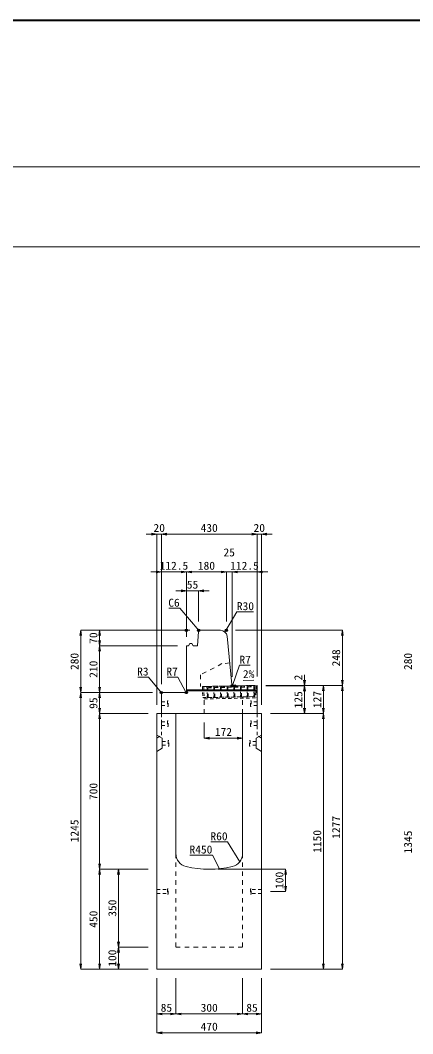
# Model space of a CAD drawing. Units: millimetres at full size; some dimension numbers follow another scale. Extents: x -18734 to 51600, y -18820 to 17820.
# Drawn here: x 18050 to 19815, y -6160 to -1600 of the extents above; entities that cross this region are included whole.
import ezdxf
from ezdxf.enums import TextEntityAlignment as Align

# ---------------------------------------------------------------- set-up
doc = ezdxf.new("R2010")
doc.units = ezdxf.units.MM
doc.header["$LTSCALE"] = 20
doc.header["$PDMODE"] = 32
doc.header["$PDSIZE"] = 10
doc.linetypes.add('USER1', pattern=[2, 1, -1])
doc.linetypes.add('USER2', pattern=[1.35, 0.75, -0.6])
for name, color, linetype, lineweight in [('インサート', 3, 'USER2', 9), ('グレーチング', 7, 'USER2', 5), ('受枠', 3, 'USER2', 9), ('図枠', 7, 'Continuous', 5), ('寸法線', 7, 'Continuous', 13), ('引出線', 4, 'Continuous', 13), ('本体', 2, 'Continuous', 13), ('目地', 132, 'Continuous', 5)]:
    doc.layers.add(name, color=color, linetype=linetype, lineweight=lineweight)
doc.layers.add('作業エリア', color=11, linetype='Continuous')
doc.styles.add('ＭＳ 明朝', font='')
doc.styles.get('ＭＳ 明朝').set_extended_font_data('MS Mincho')

# ---------------------------------------------------------------- blocks, each defined once
blk = doc.blocks.new('open_arrow')
at = {"color": 0, "linetype": 'Continuous', "lineweight": -2}
blk.add_lwpolyline([(7.5, 1.25), (0, 0), (7.5, -1.25)], dxfattribs=at)

msp = doc.modelspace()

# ---------------------------------------------------------------- linework, layer by layer
at = {"layer": 'インサート'}
for p, q in [((18685, -4666.5), (18712, -4666.5)), ((18685, -4666.5), (18685, -4683.5)), ((18685, -4683.5), (18712, -4683.5)), ((18715, -4662.5), (18712, -4662.5)), ((18712, -4662.5), (18712, -4687.5)), ((18712, -4687.5), (18715, -4687.5)), ((18715, -4687.5), (18715, -4662.5)), ((19085, -4662.5), (19088, -4662.5)), ((19085, -4687.5), (19085, -4662.5)), ((19088, -4687.5), (19085, -4687.5)), ((19088, -4662.5), (19088, -4687.5)), ((19115, -4666.5), (19088, -4666.5)), ((19115, -4683.5), (19088, -4683.5)), ((19115, -4666.5), (19115, -4683.5)), ((18685, -4756.5), (18712, -4756.5)), ((18685, -4756.5), (18685, -4773.5)), ((18685, -4773.5), (18712, -4773.5)), ((18715, -4752.5), (18712, -4752.5)), ((18712, -4752.5), (18712, -4777.5)), ((18712, -4777.5), (18715, -4777.5)), ((18715, -4777.5), (18715, -4752.5)), ((19085, -4752.5), (19088, -4752.5)), ((19085, -4777.5), (19085, -4752.5)), ((19088, -4777.5), (19085, -4777.5)), ((19088, -4752.5), (19088, -4777.5)), ((19115, -4756.5), (19088, -4756.5)), ((19115, -4773.5), (19088, -4773.5)), ((19115, -4756.5), (19115, -4773.5)), ((18688.2, -4844.5), (18715.2, -4844.5)), ((18688.2, -4844.5), (18688.2, -4861.5)), ((18688.2, -4861.5), (18715.2, -4861.5)), ((18718.2, -4840.5), (18715.2, -4840.5)), ((18715.2, -4840.5), (18715.2, -4865.5)), ((18715.2, -4865.5), (18718.2, -4865.5)), ((18718.2, -4865.5), (18718.2, -4840.5)), ((19081.8, -4840.5), (19084.8, -4840.5)), ((19081.8, -4865.5), (19081.8, -4840.5)), ((19084.8, -4865.5), (19081.8, -4865.5)), ((19084.8, -4840.5), (19084.8, -4865.5)), ((19111.8, -4844.5), (19084.8, -4844.5)), ((19111.8, -4861.5), (19084.8, -4861.5)), ((19111.8, -4844.5), (19111.8, -4861.5)), ((18665, -5511.5), (18712, -5511.5)), ((18665, -5511.5), (18665, -5528.5)), ((18715, -5507.5), (18712, -5507.5)), ((18712, -5507.5), (18712, -5532.5)), ((18715, -5532.5), (18715, -5507.5)), ((19088, -5507.5), (19085, -5507.5)), ((19085, -5507.5), (19085, -5532.5)), ((19088, -5532.5), (19088, -5507.5)), ((19135, -5511.5), (19088, -5511.5)), ((19135, -5528.5), (19135, -5511.5)), ((18665, -5528.5), (18712, -5528.5)), ((18712, -5532.5), (18715, -5532.5)), ((19085, -5532.5), (19088, -5532.5)), ((19135, -5528.5), (19088, -5528.5))]:
    msp.add_line(p, q, dxfattribs=at)
at = {"layer": 'グレーチング'}
for p, q in [((18889.92, -4597.5), (19104.88, -4593.2)), ((18895.04, -4603.4), (18919.92, -4596.9)), ((18895.04, -4603.4), (18920.04, -4602.9)), ((18925.04, -4602.8), (18949.91, -4596.3)), ((18925.04, -4602.8), (18950.03, -4602.3)), ((18955.03, -4602.2), (18979.91, -4595.7)), ((18955.03, -4602.2), (18980.03, -4601.7)), ((18985.03, -4601.6), (19009.9, -4595.1)), ((18985.03, -4601.6), (19010.02, -4601.1)), ((19015.02, -4601), (19039.89, -4594.5)), ((19015.02, -4601), (19040.01, -4600.5)), ((19045.01, -4600.4), (19069.89, -4593.9)), ((19045.01, -4600.4), (19070.01, -4599.9)), ((19075.01, -4599.8), (19099.88, -4593.3)), ((19075.01, -4599.8), (19100, -4599.3)), ((18890.92, -4647.49), (19105.88, -4643.19))]:
    msp.add_line(p, q, dxfattribs=at)
for points in [[(18889.92, -4597.5), (18894.92, -4597.4), (18895.04, -4603.4), (18894.06, -4604.42), (18894.78, -4640.41), (18895.8, -4641.39), (18895.92, -4647.39), (18890.92, -4647.49), (18890.8, -4641.49), (18891.78, -4640.47), (18891.06, -4604.48), (18890.04, -4603.5)], [(18919.92, -4596.9), (18924.92, -4596.8), (18925.04, -4602.8), (18924.06, -4603.82), (18924.78, -4639.81), (18925.8, -4640.79), (18925.92, -4646.79), (18920.92, -4646.89), (18920.8, -4640.89), (18921.78, -4639.87), (18921.06, -4603.88), (18920.04, -4602.9)], [(18949.91, -4596.3), (18954.91, -4596.2), (18955.03, -4602.2), (18954.05, -4603.22), (18954.77, -4639.21), (18955.79, -4640.19), (18955.91, -4646.19), (18950.91, -4646.29), (18950.79, -4640.29), (18951.77, -4639.27), (18951.05, -4603.28), (18950.03, -4602.3)], [(18979.91, -4595.7), (18984.91, -4595.6), (18985.03, -4601.6), (18984.05, -4602.62), (18984.77, -4638.61), (18985.79, -4639.59), (18985.91, -4645.59), (18980.91, -4645.69), (18980.79, -4639.69), (18981.77, -4638.67), (18981.05, -4602.68), (18980.03, -4601.7)], [(19009.9, -4595.1), (19014.9, -4595), (19015.02, -4601), (19014.04, -4602.02), (19014.76, -4638.01), (19015.78, -4638.99), (19015.9, -4644.99), (19010.9, -4645.09), (19010.78, -4639.09), (19011.76, -4638.07), (19011.04, -4602.08), (19010.02, -4601.1)], [(19039.89, -4594.5), (19044.89, -4594.4), (19045.01, -4600.4), (19044.03, -4601.42), (19044.75, -4637.41), (19045.77, -4638.39), (19045.89, -4644.39), (19040.89, -4644.49), (19040.77, -4638.49), (19041.75, -4637.47), (19041.03, -4601.48), (19040.01, -4600.5)], [(19069.89, -4593.9), (19074.89, -4593.8), (19075.01, -4599.8), (19074.03, -4600.82), (19074.75, -4636.81), (19075.77, -4637.79), (19075.89, -4643.79), (19070.89, -4643.89), (19070.77, -4637.89), (19071.75, -4636.87), (19071.03, -4600.88), (19070.01, -4599.9)], [(19099.88, -4593.3), (19104.88, -4593.2), (19105, -4599.2), (19104.02, -4600.22), (19104.74, -4636.21), (19105.76, -4637.19), (19105.88, -4643.19), (19100.88, -4643.29), (19100.76, -4637.29), (19101.74, -4636.27), (19101.02, -4600.28), (19100, -4599.3)]]:
    msp.add_lwpolyline(points, close=True, dxfattribs=at)
at = {"layer": '作業エリア'}
for p in [(18797.5, -4345), (18852.5, -4345), (18977.5, -4345), (19002.5, -4595), (19015, -4595), (18685, -4625), (18797.5, -4625)]:
    msp.add_point(p, dxfattribs=at)
at = {"layer": '受枠'}
for p, q in [((18869.93, -4597.9), (19112.88, -4593.04)), ((18869.93, -4597.9), (18870.93, -4647.89)), ((18875.93, -4597.78), (18877.05, -4653.77)), ((19106.88, -4593.16), (19107.88, -4643.15)), ((19112.88, -4593.04), (19114, -4649.03)), ((18870.93, -4647.89), (19107.88, -4643.15)), ((18877.05, -4653.77), (19114, -4649.03)), ((19050.89, -4644.29), (19051.01, -4650.29))]:
    msp.add_line(p, q, dxfattribs=at)
at = {"layer": '図枠', "lineweight": 40}
msp.add_line((1200, -1600), (24600, -1600), dxfattribs=at)
at = {"layer": '図枠', "lineweight": 13}
for p, q in [((2100, -2260), (23700, -2260)), ((2100, -2620), (23700, -2620))]:
    msp.add_line(p, q, dxfattribs=at)
at = {"layer": '寸法線'}
for p, q in [((18733, -3912.31), (18617, -3912.31)), ((18665, -4680), (18665, -3912.31)), ((18685, -3912.31), (19115, -3912.31)), ((18685, -4588), (18685, -3912.31)), ((18685, -4588), (18685, -3912.31)), ((19067, -3912.31), (19183, -3912.31)), ((19115, -4553), (19115, -3912.31)), ((19115, -4553), (19115, -3912.31)), ((19135, -4680), (19135, -3912.31)), ((18637, -4082.31), (18797.5, -4082.31)), ((18685, -4588), (18685, -4082.31)), ((18797.5, -4082.31), (18977.5, -4082.31)), ((18797.5, -4375), (18797.5, -4082.31)), ((18797.5, -4375), (18797.5, -4082.31)), ((18929.5, -4082.31), (19050.5, -4082.31)), ((18977.5, -4305), (18977.5, -4082.31)), ((18977.5, -4305), (18977.5, -4082.31)), ((19002.5, -4555), (19002.5, -4082.31)), ((19002.5, -4082.31), (19163, -4082.31)), ((19002.5, -4555), (19002.5, -4082.31)), ((19115, -4553), (19115, -4082.31)), ((18749.5, -4167.31), (18900.5, -4167.31)), ((18797.5, -4375), (18797.5, -4167.31)), ((18852.5, -4305), (18852.5, -4167.31)), ((18322.06, -4625), (18322.06, -4345)), ((18812.5, -4345), (18322.06, -4345)), ((18407.06, -4415), (18407.06, -4345)), ((18812.5, -4345), (18407.06, -4345)), ((19017.5, -4345), (19498.78, -4345)), ((19498.78, -4593), (19498.78, -4345)), ((18407.06, -4625), (18407.06, -4415)), ((18757.5, -4415), (18407.06, -4415)), ((18757.5, -4415), (18407.06, -4415)), ((19328.78, -4643), (19328.78, -4545)), ((19155, -4593), (19498.78, -4593)), ((19155, -4593), (19413.78, -4593)), ((19155, -4593), (19328.78, -4593)), ((19155, -4593), (19498.78, -4593)), ((19155, -4595), (19328.78, -4595)), ((19155, -4595), (19328.78, -4595)), ((19328.78, -4720), (19328.78, -4595)), ((19413.78, -4720), (19413.78, -4593)), ((19498.78, -4593), (19498.78, -5870)), ((18322.06, -5870), (18322.06, -4625)), ((18645, -4625), (18322.06, -4625)), ((18645, -4625), (18322.06, -4625)), ((18407.06, -4720), (18407.06, -4625)), ((18645, -4625), (18407.06, -4625)), ((18645, -4625), (18407.06, -4625)), ((18407.06, -4720), (18407.06, -5420)), ((18625, -4720), (18407.06, -4720)), ((18625, -4720), (18407.06, -4720)), ((19175, -4720), (19413.78, -4720)), ((19175, -4720), (19413.78, -4720)), ((19175, -4720), (19328.78, -4720)), ((19413.78, -4720), (19413.78, -5870)), ((18878, -4760), (18878, -4830.23)), ((18878, -4830.23), (19050, -4830.23)), ((18625, -5420), (18407.06, -5420)), ((18407.06, -5870), (18407.06, -5420)), ((18625, -5420), (18407.06, -5420)), ((18492.06, -5420), (18492.06, -5770)), ((18625, -5420), (18492.06, -5420)), ((18940, -5420), (19243.78, -5420)), ((19243.78, -5420), (19243.78, -5520)), ((19175, -5520), (19243.78, -5520)), ((18625, -5770), (18492.06, -5770)), ((18492.06, -5770), (18492.06, -5870)), ((18625, -5770), (18492.06, -5770)), ((18625, -5870), (18322.06, -5870)), ((18625, -5870), (18407.06, -5870)), ((18625, -5870), (18492.06, -5870)), ((19175, -5870), (19413.78, -5870)), ((19175, -5870), (19498.78, -5870)), ((18665, -5910), (18665, -6071.16)), ((18665, -5910), (18665, -6156.16)), ((18750, -5910), (18750, -6071.16)), ((18750, -5910), (18750, -6071.16)), ((19050, -5910), (19050, -6071.16)), ((19050, -5910), (19050, -6071.16)), ((19135, -5910), (19135, -6071.16)), ((19135, -5910), (19135, -6156.16)), ((18665, -6071.16), (18750, -6071.16)), ((18750, -6071.16), (19050, -6071.16)), ((19050, -6071.16), (19135, -6071.16)), ((18665, -6156.16), (19135, -6156.16))]:
    msp.add_line(p, q, dxfattribs=at)
at = {"layer": '引出線'}
for points in [[(18855.29, -4347.99), (18767.27, -4245.82), (18718.92, -4245.82)], [(18970.48, -4352.76), (19024.33, -4261.36), (19099, -4261.36)], [(19004.14, -4593.19), (19036.08, -4502.42), (19084.01, -4502.42)], [(18685.88, -4625.88), (18627.15, -4555.51), (18579.43, -4555.51)], [(18795.45, -4622.95), (18758.75, -4555.51), (18710.82, -4555.51)], [(19052.12, -4570.88), (19100.83, -4569.9), (19052.08, -4570.88)], [(19037.07, -5386.68), (18982.66, -5296.79), (18907.98, -5296.79)], [(18946.44, -5417.6), (18914.22, -5356.45), (18813.21, -5356.45)]]:
    msp.add_lwpolyline(points, dxfattribs=at)
at = {"layer": '本体'}
for p, q in [((18847.5, -4415), (18852.07, -4350.98)), ((18852.07, -4350.98), (18858.5, -4345)), ((18858.5, -4345), (18950.35, -4345)), ((18980.2, -4372.01), (19001.87, -4588.7)), ((18797.5, -4415), (18797.5, -4618)), ((18797.5, -4415), (18807.5, -4415)), ((18807.5, -4415), (18812.5, -4405)), ((18812.5, -4405), (18822.5, -4405)), ((18822.5, -4405), (18827.5, -4415)), ((18827.5, -4415), (18847.5, -4415)), ((19015, -4595), (19008.83, -4595)), ((19115, -4593), (19015, -4595)), ((19115, -4593), (19115, -4720)), ((18685, -4628), (18685, -4720)), ((18790.5, -4625), (18688, -4625)), ((18665, -4720), (18665, -5870)), ((18665, -4720), (18750, -4720)), ((18685, -4720), (19115, -4720)), ((18750, -4720), (18750, -5349.47)), ((19050, -4720), (19135, -4720)), ((19050, -4720), (19050, -5349.47)), ((19135, -4720), (19135, -5870)), ((18665, -5870), (19135, -5870))]:
    msp.add_line(p, q, dxfattribs=at)
at = {"layer": '本体', "linetype": 'USER1'}
for p, q in [((18957.5, -4495), (18860.5, -4545)), ((18992.2, -4492), (18957.5, -4495)), ((18860.5, -4545), (18860.5, -4598.09)), ((19015, -4595), (18860.5, -4598.09)), ((18878, -4720), (18878, -4647.75)), ((19050, -4720), (19050, -4644.31))]:
    msp.add_line(p, q, dxfattribs=at)
at = {"layer": '本体', "linetype": 'USER2', "lineweight": 9}
for p, q in [((18685, -4817), (18685, -4720)), ((19115, -4817), (19115, -4720)), ((18665, -4829.5), (18685, -4817)), ((19135, -4829.5), (19115, -4817))]:
    msp.add_line(p, q, dxfattribs=at)
at = {"layer": '本体', "lineweight": 9}
for p, q in [((18665, -4816), (18688.2, -4830.5)), ((18688.2, -4830.5), (18688.2, -4875.5)), ((19134.58, -4816.26), (19111.8, -4830.5)), ((19111.8, -4830.5), (19111.8, -4875.5)), ((18688.2, -4875.5), (18665, -4890)), ((19111.8, -4875.5), (19135, -4890))]:
    msp.add_line(p, q, dxfattribs=at)
at = {"layer": '本体', "linetype": 'USER1', "lineweight": 15}
for p, q in [((18750, -5349.47), (18750, -5770)), ((19050, -5349.47), (19050, -5770)), ((18750, -5770), (19050, -5770))]:
    msp.add_line(p, q, dxfattribs=at)
at = {"layer": '本体'}
for centre, radius, start, end in [((18950.35, -4375), 30, 5.71059, 90), ((19008.83, -4588), 7, 185.71059, 270), ((18688, -4628), 3, 90, 180), ((18790.5, -4618), 7, 270, 0), ((18810, -5349.47), 60, 180, 256.65764), ((18990, -5349.47), 60, 283.34236, 0), ((18900, -4970), 450, 256.65764, 283.34236)]:
    msp.add_arc(centre, radius, start, end, dxfattribs=at)
at = {"layer": '目地'}
for p, q in [((19115, -4613), (18797.5, -4613)), ((19115, -4617), (18797.5, -4617))]:
    msp.add_line(p, q, dxfattribs=at)

# ---------------------------------------------------------------- block references
at = {"layer": '寸法線', "xscale": 3.2, "yscale": 3.2}
for p, rotation in [((18665, -3912.31), 180), ((19115, -3912.31), 180), ((19115, -3912.31), 180), ((18685, -4082.31), 180), ((18797.5, -4082.31), 180), ((18977.5, -4082.31), 180), ((18977.5, -4082.31), 180), ((18797.5, -4167.31), 180), ((18322.06, -4345), 270), ((18407.06, -4345), 270), ((19498.78, -4345), 270), ((18407.06, -4415), 90), ((18407.06, -4415), 270), ((18322.06, -4625), 90), ((18407.06, -4625), 90), ((19328.78, -4593), 90), ((19328.78, -4595), 270), ((19328.78, -4595), 270), ((19413.78, -4593), 270), ((19498.78, -4593), 90), ((19498.78, -4593), 270), ((18322.06, -4625), 270), ((18407.06, -4625), 270), ((18407.06, -4720), 90), ((19328.78, -4720), 90), ((19413.78, -4720), 90), ((18407.06, -4720), 270), ((19413.78, -4720), 270), ((19050, -4830.23), 180), ((18407.06, -5420), 90), ((18407.06, -5420), 270), ((18492.06, -5420), 270), ((19243.78, -5420), 270), ((19243.78, -5520), 90), ((18492.06, -5770), 90), ((18492.06, -5770), 270), ((18322.06, -5870), 90), ((18407.06, -5870), 90), ((18492.06, -5870), 90), ((19413.78, -5870), 90), ((19498.78, -5870), 90), ((18750, -6071.16), 180), ((19050, -6071.16), 180), ((19135, -6071.16), 180), ((19135, -6156.16), 180)]:
    msp.add_blockref('open_arrow', p, dxfattribs=dict(at, rotation=rotation))
for p in [(18685, -3912.31), (18685, -3912.31), (19135, -3912.31), (18797.5, -4082.31), (19002.5, -4082.31), (19002.5, -4082.31), (19115, -4082.31), (18852.5, -4167.31), (18878, -4830.23), (18665, -6071.16), (18750, -6071.16), (19050, -6071.16), (18665, -6156.16)]:
    msp.add_blockref('open_arrow', p, dxfattribs=at)
at = {"layer": '引出線', "xscale": 0.0533, "yscale": 0.0533}
for p, rotation in [((18855.29, -4347.99), 130.7), ((18970.48, -4352.76), 59.5), ((19004.14, -4593.19), 70.6), ((19052.12, -4570.88), 1.1), ((18685.88, -4625.88), 129.8), ((18795.45, -4622.95), 118.6), ((18946.44, -5417.6), 117.8), ((19037.07, -5386.68), 121.2)]:
    msp.add_blockref('open_arrow', p, dxfattribs=dict(at, rotation=rotation))

# ---------------------------------------------------------------- texts
at = {"layer": '寸法線', "style": 'ＭＳ 明朝', "width": 1.05}
for s, p in [('20', (18675, -3884.31)), ('430', (18900, -3884.31)), ('20', (19125, -3884.31)), ('25', (18990, -3994.31)), ('112.5', (18741.25, -4054.31)), ('180', (18887.5, -4054.31)), ('112.5', (19058.75, -4054.31)), ('55', (18825, -4139.31)), ('172', (18964, -4802.23)), ('85', (18707.5, -6043.16)), ('300', (18900, -6043.16)), ('85', (19092.5, -6043.16)), ('470', (18900, -6128.16))]:
    msp.add_text(s, height=36.03, dxfattribs=at).set_placement(p, align=Align.MIDDLE_CENTER)
for s, p in [('70', (18379.06, -4380)), ('280', (18294.06, -4485)), ('248', (19470.78, -4469)), ('280', (19794.06, -4485)), ('210', (18379.06, -4520)), ('2', (19300.78, -4557.41)), ('95', (18379.06, -4672.5)), ('125', (19300.78, -4657.5)), ('127', (19385.78, -4656.5)), ('700', (18379.06, -5070)), ('1277', (19470.78, -5231.5)), ('1245', (18294.06, -5247.5)), ('1150', (19385.78, -5295)), ('1345', (19794.06, -5297.5)), ('100', (19215.78, -5470)), ('350', (18464.06, -5595)), ('450', (18379.06, -5645)), ('100', (18464.06, -5820))]:
    msp.add_text(s, height=36.03, rotation=90, dxfattribs=at).set_placement(p, align=Align.MIDDLE_CENTER)
at = {"layer": '引出線', "style": 'ＭＳ 明朝', "width": 1.05}
for s, p in [('C6', (18767.27, -4202.62)), ('R3', (18627.15, -4512.31)), ('R7', (18758.75, -4512.31)), ('R60', (18982.66, -5253.59)), ('R450', (18914.22, -5313.25))]:
    msp.add_text(s, height=36.03, dxfattribs=at).set_placement(p, align=Align.TOP_RIGHT)
for s, p in [('R30', (19024.33, -4218.16)), ('R7', (19036.08, -4459.22))]:
    msp.add_text(s, height=36.03, dxfattribs=at).set_placement(p, align=Align.TOP_LEFT)
msp.add_text('2%', height=36.03, rotation=1.146, dxfattribs=at).set_placement((19051.15, -4523.98), align=Align.TOP_LEFT)

doc.saveas('drawing.dxf')
